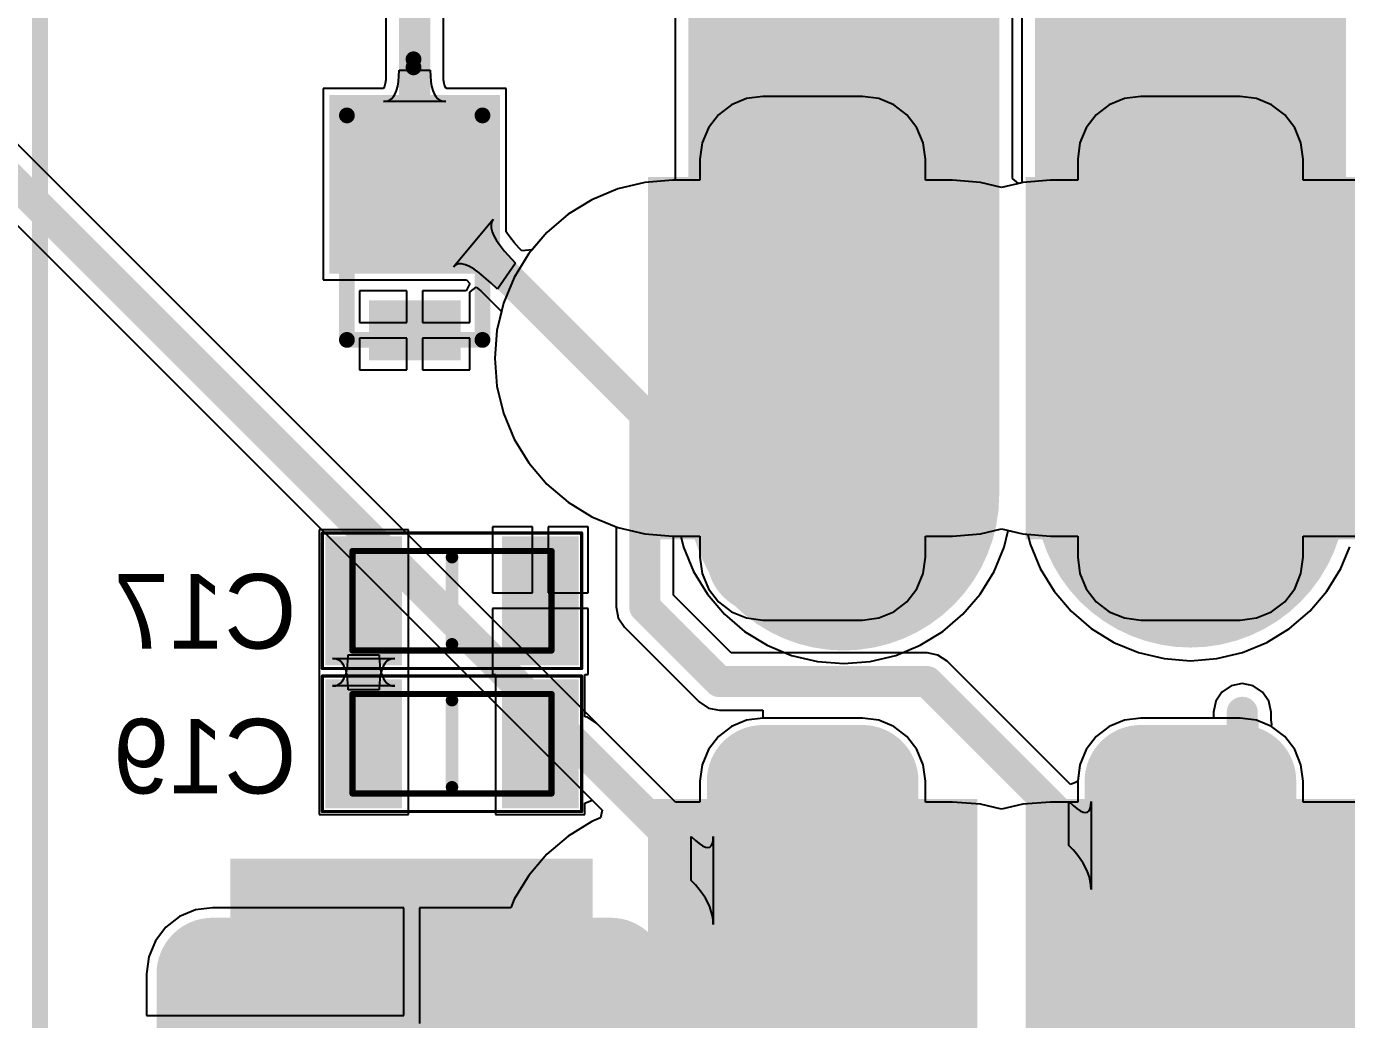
# Model space of a CAD drawing. Header units: millimetres. Extents: x 0.26 to 7.33, y 1.06 to 4.59.
# Drawn here: x 5.785 to 6.621, y 3.284 to 3.913 of the extents above; entities that cross this region are included whole.
import ezdxf

# ---------------------------------------------------------------- set-up
doc = ezdxf.new("R2010")
doc.units = ezdxf.units.MM
doc.header["$MEASUREMENT"] = 0
for name, color, linetype in [('BottomLayer', 5, 'Continuous'), ('BottomOverlay', 54, 'Continuous'), ('BottomPaste', 16, 'Continuous'), ('BottomSolder', 6, 'Continuous'), ('Mechanical15', 56, 'Continuous'), ('Mechanical16', 56, 'Continuous'), ('MultiLayer', 9, 'Continuous'), ('PadHoleLayer', 156, 'Continuous'), ('TopLayer', 1, 'Continuous'), ('TopOverlay', 2, 'Continuous'), ('TopSolder', 216, 'Continuous')]:
    doc.layers.add(name, color=color, linetype=linetype)

# ---------------------------------------------------------------- blocks, each defined once
blk = doc.blocks.new('55_13_22')
at = {"layer": 'BottomLayer', "const_width": 0.0315}
for points in [[(0.6752, -0.24409, 1), (0.70669, -0.24409, 1)], [(0.92717, -0.24409, 1), (0.95866, -0.24409, 1)], [(1.0689, -0.24409, 1), (1.10039, -0.24409, 1)], [(0.6752, -0.30709, 1), (0.70669, -0.30709, 1)], [(0.92717, -0.30709, 1), (0.95866, -0.30709, 1)], [(1.0689, -0.30709, 1), (1.10039, -0.30709, 1)], [(0.6752, -0.48327, 1), (0.70669, -0.48327, 1)], [(0.92717, -0.48327, 1), (0.95866, -0.48327, 1)], [(1.0689, -0.48327, 1), (1.10039, -0.48327, 1)], [(0.6752, -0.54626, 1), (0.70669, -0.54626, 1)], [(0.92717, -0.54626, 1), (0.95866, -0.54626, 1)], [(1.0689, -0.54626, 1), (1.10039, -0.54626, 1)], [(1.19094, -0.64272, 1), (1.22244, -0.64272, 1)], [(1.19094, -0.89469, 1), (1.22244, -0.89469, 1)]]:
    blk.add_lwpolyline(points, format="xyb", close=True, dxfattribs=at)
at = {"layer": 'BottomLayer'}
for points in [[(0.94291, -0.33858), (0.94291, -0.2126), (0.69094, -0.33858), (0.69094, -0.2126)], [(1.33661, -0.33858), (1.33661, -0.2126), (1.08465, -0.33858), (1.08465, -0.2126)], [(0.97441, -0.30709), (0.97441, -0.24409), (0.65945, -0.30709), (0.65945, -0.24409)], [(1.36811, -0.30709), (1.36811, -0.24409), (1.05315, -0.30709), (1.05315, -0.24409)], [(0.94291, -0.57776), (0.94291, -0.45177), (0.69094, -0.57776), (0.69094, -0.45177)], [(1.33661, -0.57776), (1.33661, -0.45177), (1.08465, -0.57776), (1.08465, -0.45177)], [(0.97441, -0.54626), (0.97441, -0.48327), (0.65945, -0.54626), (0.65945, -0.48327)], [(1.36811, -0.54626), (1.36811, -0.48327), (1.05315, -0.54626), (1.05315, -0.48327)], [(1.20669, -0.92618), (1.26969, -0.92618), (1.20669, -0.61122), (1.26969, -0.61122)], [(1.1752, -0.89469), (1.30118, -0.89469), (1.1752, -0.64272), (1.30118, -0.64272)]]:
    blk.add_solid(points, dxfattribs=at)
at = {"layer": 'BottomSolder', "const_width": 0.0355}
for points in [[(0.6732, -0.24409, 1), (0.70869, -0.24409, 1)], [(0.92517, -0.24409, 1), (0.96066, -0.24409, 1)], [(1.0669, -0.24409, 1), (1.10239, -0.24409, 1)], [(0.6732, -0.30709, 1), (0.70869, -0.30709, 1)], [(0.92517, -0.30709, 1), (0.96066, -0.30709, 1)], [(1.0669, -0.30709, 1), (1.10239, -0.30709, 1)], [(0.6732, -0.48327, 1), (0.70869, -0.48327, 1)], [(0.92517, -0.48327, 1), (0.96066, -0.48327, 1)], [(1.0669, -0.48327, 1), (1.10239, -0.48327, 1)], [(0.6732, -0.54626, 1), (0.70869, -0.54626, 1)], [(0.92517, -0.54626, 1), (0.96066, -0.54626, 1)], [(1.0669, -0.54626, 1), (1.10239, -0.54626, 1)], [(1.18894, -0.64272, 1), (1.22444, -0.64272, 1)], [(1.25194, -0.64272, 1), (1.28743, -0.64272, 1)], [(1.18894, -0.89469, 1), (1.22444, -0.89469, 1)], [(1.25194, -0.89469, 1), (1.28743, -0.89469, 1)]]:
    blk.add_lwpolyline(points, format="xyb", close=True, dxfattribs=at)
at = {"layer": 'BottomSolder'}
for points in [[(0.94291, -0.34258), (0.94291, -0.2086), (0.69094, -0.34258), (0.69094, -0.2086)], [(1.33661, -0.34258), (1.33661, -0.2086), (1.08465, -0.34258), (1.08465, -0.2086)], [(0.97841, -0.30709), (0.97841, -0.24409), (0.65545, -0.30709), (0.65545, -0.24409)], [(1.37211, -0.30709), (1.37211, -0.24409), (1.04915, -0.30709), (1.04915, -0.24409)], [(0.94291, -0.58176), (0.94291, -0.44777), (0.69094, -0.58176), (0.69094, -0.44777)], [(1.33661, -0.58176), (1.33661, -0.44777), (1.08465, -0.58176), (1.08465, -0.44777)], [(0.97841, -0.54626), (0.97841, -0.48327), (0.65545, -0.54626), (0.65545, -0.48327)], [(1.37211, -0.54626), (1.37211, -0.48327), (1.04915, -0.54626), (1.04915, -0.48327)], [(1.20669, -0.93018), (1.26969, -0.93018), (1.20669, -0.60722), (1.26969, -0.60722)], [(1.1712, -0.89469), (1.30518, -0.89469), (1.1712, -0.64272), (1.30518, -0.64272)]]:
    blk.add_solid(points, dxfattribs=at)
at = {"layer": 'Mechanical15', "const_width": 0.01}
blk.add_lwpolyline([(1.43701, -1.00394), (0.19685, -1.00394)], dxfattribs=at)
at = {"layer": 'MultiLayer', "const_width": 0.0315}
for points in [[(0.6752, -0.24409, 1), (0.70669, -0.24409, 1)], [(0.92717, -0.24409, 1), (0.95866, -0.24409, 1)], [(1.0689, -0.24409, 1), (1.10039, -0.24409, 1)], [(0.6752, -0.30709, 1), (0.70669, -0.30709, 1)], [(0.92717, -0.30709, 1), (0.95866, -0.30709, 1)], [(1.0689, -0.30709, 1), (1.10039, -0.30709, 1)], [(0.6752, -0.48327, 1), (0.70669, -0.48327, 1)], [(0.92717, -0.48327, 1), (0.95866, -0.48327, 1)], [(1.0689, -0.48327, 1), (1.10039, -0.48327, 1)], [(0.6752, -0.54626, 1), (0.70669, -0.54626, 1)], [(0.92717, -0.54626, 1), (0.95866, -0.54626, 1)], [(1.0689, -0.54626, 1), (1.10039, -0.54626, 1)], [(1.19094, -0.64272, 1), (1.22244, -0.64272, 1)], [(1.19094, -0.89469, 1), (1.22244, -0.89469, 1)]]:
    blk.add_lwpolyline(points, format="xyb", close=True, dxfattribs=at)
at = {"layer": 'MultiLayer'}
for points in [[(0.94291, -0.33858), (0.94291, -0.2126), (0.69094, -0.33858), (0.69094, -0.2126)], [(1.33661, -0.33858), (1.33661, -0.2126), (1.08465, -0.33858), (1.08465, -0.2126)], [(0.97441, -0.30709), (0.97441, -0.24409), (0.65945, -0.30709), (0.65945, -0.24409)], [(1.36811, -0.30709), (1.36811, -0.24409), (1.05315, -0.30709), (1.05315, -0.24409)], [(0.94291, -0.57776), (0.94291, -0.45177), (0.69094, -0.57776), (0.69094, -0.45177)], [(1.33661, -0.57776), (1.33661, -0.45177), (1.08465, -0.57776), (1.08465, -0.45177)], [(0.97441, -0.54626), (0.97441, -0.48327), (0.65945, -0.54626), (0.65945, -0.48327)], [(1.36811, -0.54626), (1.36811, -0.48327), (1.05315, -0.54626), (1.05315, -0.48327)], [(1.20669, -0.92618), (1.26969, -0.92618), (1.20669, -0.61122), (1.26969, -0.61122)], [(1.1752, -0.89469), (1.30118, -0.89469), (1.1752, -0.64272), (1.30118, -0.64272)]]:
    blk.add_solid(points, dxfattribs=at)
at = {"layer": 'PadHoleLayer', "const_width": 0.05217}
for points in [[(0.93159, -0.02018), (0.70226, -0.02018, -1), (0.70226, -0.17667), (0.93159, -0.17667, -1)], [(1.3253, -0.02018), (1.09596, -0.02018, -1), (1.09596, -0.17667), (1.3253, -0.17667, -1)], [(0.93159, -0.19734), (0.70226, -0.19734, -1), (0.70226, -0.35384), (0.93159, -0.35384, -1)], [(1.3253, -0.19734), (1.09596, -0.19734, -1), (1.09596, -0.35384), (1.3253, -0.35384, -1)], [(0.93159, -0.43652), (0.70226, -0.43652, -1), (0.70226, -0.59301), (0.93159, -0.59301, -1)], [(1.3253, -0.43652), (1.09596, -0.43652, -1), (1.09596, -0.59301), (1.3253, -0.59301, -1)], [(1.31644, -0.88337), (1.31644, -0.65404, -1), (1.15994, -0.65404), (1.15994, -0.88337, -1)]]:
    blk.add_lwpolyline(points, format="xyb", close=True, dxfattribs=at)
at = {"layer": 'TopLayer', "const_width": 0.0315}
for points in [[(0.6752, -0.24409, 1), (0.70669, -0.24409, 1)], [(0.92717, -0.24409, 1), (0.95866, -0.24409, 1)], [(1.0689, -0.24409, 1), (1.10039, -0.24409, 1)], [(0.6752, -0.30709, 1), (0.70669, -0.30709, 1)], [(0.92717, -0.30709, 1), (0.95866, -0.30709, 1)], [(1.0689, -0.30709, 1), (1.10039, -0.30709, 1)], [(0.6752, -0.48327, 1), (0.70669, -0.48327, 1)], [(0.92717, -0.48327, 1), (0.95866, -0.48327, 1)], [(1.0689, -0.48327, 1), (1.10039, -0.48327, 1)], [(0.6752, -0.54626, 1), (0.70669, -0.54626, 1)], [(0.92717, -0.54626, 1), (0.95866, -0.54626, 1)], [(1.0689, -0.54626, 1), (1.10039, -0.54626, 1)], [(1.19094, -0.64272, 1), (1.22244, -0.64272, 1)], [(1.19094, -0.89469, 1), (1.22244, -0.89469, 1)]]:
    blk.add_lwpolyline(points, format="xyb", close=True, dxfattribs=at)
at = {"layer": 'TopLayer'}
for points in [[(0.94291, -0.33858), (0.94291, -0.2126), (0.69094, -0.33858), (0.69094, -0.2126)], [(1.33661, -0.33858), (1.33661, -0.2126), (1.08465, -0.33858), (1.08465, -0.2126)], [(0.97441, -0.30709), (0.97441, -0.24409), (0.65945, -0.30709), (0.65945, -0.24409)], [(1.36811, -0.30709), (1.36811, -0.24409), (1.05315, -0.30709), (1.05315, -0.24409)], [(0.94291, -0.57776), (0.94291, -0.45177), (0.69094, -0.57776), (0.69094, -0.45177)], [(1.33661, -0.57776), (1.33661, -0.45177), (1.08465, -0.57776), (1.08465, -0.45177)], [(0.97441, -0.54626), (0.97441, -0.48327), (0.65945, -0.54626), (0.65945, -0.48327)], [(1.36811, -0.54626), (1.36811, -0.48327), (1.05315, -0.54626), (1.05315, -0.48327)], [(1.20669, -0.92618), (1.26969, -0.92618), (1.20669, -0.61122), (1.26969, -0.61122)], [(1.1752, -0.89469), (1.30118, -0.89469), (1.1752, -0.64272), (1.30118, -0.64272)]]:
    blk.add_solid(points, dxfattribs=at)
at = {"layer": 'TopOverlay', "const_width": 0.01}
blk.add_lwpolyline([(1.43701, -1.00394), (0.19685, -1.00394)], dxfattribs=at)
at = {"layer": 'TopSolder', "const_width": 0.0355}
for points in [[(0.6732, -0.24409, 1), (0.70869, -0.24409, 1)], [(0.92517, -0.24409, 1), (0.96066, -0.24409, 1)], [(1.0669, -0.24409, 1), (1.10239, -0.24409, 1)], [(0.6732, -0.30709, 1), (0.70869, -0.30709, 1)], [(0.92517, -0.30709, 1), (0.96066, -0.30709, 1)], [(1.0669, -0.30709, 1), (1.10239, -0.30709, 1)], [(0.6732, -0.48327, 1), (0.70869, -0.48327, 1)], [(0.92517, -0.48327, 1), (0.96066, -0.48327, 1)], [(1.0669, -0.48327, 1), (1.10239, -0.48327, 1)], [(0.6732, -0.54626, 1), (0.70869, -0.54626, 1)], [(0.92517, -0.54626, 1), (0.96066, -0.54626, 1)], [(1.0669, -0.54626, 1), (1.10239, -0.54626, 1)], [(1.18894, -0.64272, 1), (1.22444, -0.64272, 1)], [(1.25194, -0.64272, 1), (1.28743, -0.64272, 1)], [(1.18894, -0.89469, 1), (1.22444, -0.89469, 1)], [(1.25194, -0.89469, 1), (1.28743, -0.89469, 1)]]:
    blk.add_lwpolyline(points, format="xyb", close=True, dxfattribs=at)
at = {"layer": 'TopSolder'}
for points in [[(0.94291, -0.34258), (0.94291, -0.2086), (0.69094, -0.34258), (0.69094, -0.2086)], [(1.33661, -0.34258), (1.33661, -0.2086), (1.08465, -0.34258), (1.08465, -0.2086)], [(0.97841, -0.30709), (0.97841, -0.24409), (0.65545, -0.30709), (0.65545, -0.24409)], [(1.37211, -0.30709), (1.37211, -0.24409), (1.04915, -0.30709), (1.04915, -0.24409)], [(0.94291, -0.58176), (0.94291, -0.44777), (0.69094, -0.58176), (0.69094, -0.44777)], [(1.33661, -0.58176), (1.33661, -0.44777), (1.08465, -0.58176), (1.08465, -0.44777)], [(0.97841, -0.54626), (0.97841, -0.48327), (0.65545, -0.54626), (0.65545, -0.48327)], [(1.37211, -0.54626), (1.37211, -0.48327), (1.04915, -0.54626), (1.04915, -0.48327)], [(1.20669, -0.93018), (1.26969, -0.93018), (1.20669, -0.60722), (1.26969, -0.60722)], [(1.1712, -0.89469), (1.30518, -0.89469), (1.1712, -0.64272), (1.30518, -0.64272)]]:
    blk.add_solid(points, dxfattribs=at)
blk = doc.blocks.new('DO_220AA_B_24')
at = {"layer": 'BottomLayer'}
for points in [[(-0.08006, -0.05), (0.02506, -0.05), (-0.08006, 0.05), (0.02506, 0.05)], [(0.05006, 0.025), (0.05006, -0.025), (0.08006, 0.025), (0.08006, -0.025)]]:
    blk.add_solid(points, dxfattribs=at)
at = {"layer": 'BottomOverlay'}
for points, const_width in [([(-0.1015, -0.00075, 1), (-0.10661, -0.00075, 1)], 0.01), ([(-0.10911, -0.00075, 1), (-0.10411, -0.00075, 1)], 0.005), ([(-0.104, -0.00075, 1), (-0.099, -0.00075, 1)], 0.005)]:
    blk.add_lwpolyline(points, format="xyb", close=True, dxfattribs=dict(at, const_width=const_width))
at = {"layer": 'BottomPaste'}
for points in [[(-0.08006, -0.05), (0.02506, -0.05), (-0.08006, 0.05), (0.02506, 0.05)], [(0.05006, 0.025), (0.05006, -0.025), (0.08006, 0.025), (0.08006, -0.025)]]:
    blk.add_solid(points, dxfattribs=at)
at = {"layer": 'BottomSolder'}
for points in [[(-0.08406, -0.054), (0.02906, -0.054), (-0.08406, 0.054), (0.02906, 0.054)], [(0.04606, 0.029), (0.04606, -0.029), (0.08406, 0.029), (0.08406, -0.029)]]:
    blk.add_solid(points, dxfattribs=at)
at = {"layer": 'Mechanical15', "const_width": 0.01}
for points in [[(0.07106, 0.04291), (-0.07106, 0.04291)], [(-0.07106, -0.04291), (-0.07106, 0.04291)], [(0.07106, -0.04291), (0.07106, 0.04291)], [(0.07106, -0.04291), (-0.07106, -0.04291)]]:
    blk.add_lwpolyline(points, dxfattribs=at)
at = {"layer": 'Mechanical15', "const_width": 0.005}
for points in [[(-0.07356, 0.04291, 1), (-0.06856, 0.04291, 1)], [(-0.07356, 0.04291, 1), (-0.06856, 0.04291, 1)], [(0.06856, 0.04291, 1), (0.07356, 0.04291, 1)], [(0.06856, 0.04291, 1), (0.07356, 0.04291, 1)], [(-0.07356, -0.04291, 1), (-0.06856, -0.04291, 1)], [(-0.07356, -0.04291, 1), (-0.06856, -0.04291, 1)], [(0.06856, -0.04291, 1), (0.07356, -0.04291, 1)], [(0.06856, -0.04291, 1), (0.07356, -0.04291, 1)]]:
    blk.add_lwpolyline(points, format="xyb", close=True, dxfattribs=at)
blk = doc.blocks.new('CAPC3216X170N_B_26')
at = {"layer": 'BottomLayer'}
for points in [[(-0.07618, 0.03681), (-0.07618, -0.03681), (-0.03563, 0.03681), (-0.03563, -0.03681)], [(0.03563, 0.03681), (0.03563, -0.03681), (0.07618, 0.03681), (0.07618, -0.03681)]]:
    blk.add_solid(points, dxfattribs=at)
at = {"layer": 'BottomOverlay', "const_width": 0.00787}
blk.add_lwpolyline([(0, -0.02756), (0, 0.02756)], dxfattribs=at)
at = {"layer": 'BottomOverlay', "const_width": 0.00394}
for points in [[(-0.00197, 0.02756, 1), (0.00197, 0.02756, 1)], [(-0.00197, -0.02756, 1), (0.00197, -0.02756, 1)]]:
    blk.add_lwpolyline(points, format="xyb", close=True, dxfattribs=at)
at = {"layer": 'BottomPaste'}
for points in [[(-0.07618, 0.03681), (-0.07618, -0.03681), (-0.03563, 0.03681), (-0.03563, -0.03681)], [(0.03563, 0.03681), (0.03563, -0.03681), (0.07618, 0.03681), (0.07618, -0.03681)]]:
    blk.add_solid(points, dxfattribs=at)
at = {"layer": 'BottomSolder'}
for points in [[(-0.08018, 0.04081), (-0.08018, -0.04081), (-0.03163, 0.04081), (-0.03163, -0.04081)], [(0.03163, 0.04081), (0.03163, -0.04081), (0.08018, 0.04081), (0.08018, -0.04081)]]:
    blk.add_solid(points, dxfattribs=at)
at = {"layer": 'Mechanical15', "const_width": 0.00394}
for points in [[(-0.06299, -0.0315), (-0.06299, 0.0315)], [(-0.06299, 0.0315), (0.06299, 0.0315)], [(0.06299, -0.0315), (0.06299, 0.0315)], [(-0.06299, -0.0315), (0.06299, -0.0315)]]:
    blk.add_lwpolyline(points, dxfattribs=at)
at = {"layer": 'Mechanical15', "const_width": 0.00197}
for points in [[(-0.06398, 0.0315, 1), (-0.06201, 0.0315, 1)], [(-0.06398, 0.0315, 1), (-0.06201, 0.0315, 1)], [(0.06201, 0.0315, 1), (0.06398, 0.0315, 1)], [(0.06201, 0.0315, 1), (0.06398, 0.0315, 1)], [(-0.06398, -0.0315, 1), (-0.06201, -0.0315, 1)], [(-0.06398, -0.0315, 1), (-0.06201, -0.0315, 1)], [(0.06201, -0.0315, 1), (0.06398, -0.0315, 1)], [(0.06201, -0.0315, 1), (0.06398, -0.0315, 1)]]:
    blk.add_lwpolyline(points, format="xyb", close=True, dxfattribs=at)
at = {"layer": 'Mechanical16', "const_width": 0.00197}
for points in [[(-0.08209, -0.04291), (-0.08209, 0.04291)], [(-0.08209, 0.04291), (0.08209, 0.04291)], [(0.08209, -0.04291), (0.08209, 0.04291)], [(-0.08209, -0.04291), (0.08209, -0.04291)]]:
    blk.add_lwpolyline(points, dxfattribs=at)
at = {"layer": 'Mechanical16', "const_width": 0.000984}
for points in [[(-0.08258, 0.04291, 1), (-0.08159, 0.04291, 1)], [(-0.08258, 0.04291, 1), (-0.08159, 0.04291, 1)], [(0.08159, 0.04291, 1), (0.08258, 0.04291, 1)], [(0.08159, 0.04291, 1), (0.08258, 0.04291, 1)], [(-0.08258, -0.04291, 1), (-0.08159, -0.04291, 1)], [(-0.08258, -0.04291, 1), (-0.08159, -0.04291, 1)], [(0.08159, -0.04291, 1), (0.08258, -0.04291, 1)], [(0.08159, -0.04291, 1), (0.08258, -0.04291, 1)]]:
    blk.add_lwpolyline(points, format="xyb", close=True, dxfattribs=at)
blk = doc.blocks.new('CAPC3216X170N_B_28')
at = {"layer": 'BottomLayer'}
for points in [[(-0.07618, 0.03681), (-0.07618, -0.03681), (-0.03563, 0.03681), (-0.03563, -0.03681)], [(0.03563, 0.03681), (0.03563, -0.03681), (0.07618, 0.03681), (0.07618, -0.03681)]]:
    blk.add_solid(points, dxfattribs=at)
at = {"layer": 'BottomOverlay', "const_width": 0.00787}
blk.add_lwpolyline([(0, 0.02756), (0, -0.02756)], dxfattribs=at)
at = {"layer": 'BottomOverlay', "const_width": 0.00394}
for points in [[(-0.00197, 0.02756, 1), (0.00197, 0.02756, 1)], [(-0.00197, -0.02756, 1), (0.00197, -0.02756, 1)]]:
    blk.add_lwpolyline(points, format="xyb", close=True, dxfattribs=at)
at = {"layer": 'BottomPaste'}
for points in [[(-0.07618, 0.03681), (-0.07618, -0.03681), (-0.03563, 0.03681), (-0.03563, -0.03681)], [(0.03563, 0.03681), (0.03563, -0.03681), (0.07618, 0.03681), (0.07618, -0.03681)]]:
    blk.add_solid(points, dxfattribs=at)
at = {"layer": 'BottomSolder'}
for points in [[(-0.08018, 0.04081), (-0.08018, -0.04081), (-0.03163, 0.04081), (-0.03163, -0.04081)], [(0.03163, 0.04081), (0.03163, -0.04081), (0.08018, 0.04081), (0.08018, -0.04081)]]:
    blk.add_solid(points, dxfattribs=at)
at = {"layer": 'Mechanical15', "const_width": 0.00394}
for points in [[(-0.06299, 0.0315), (-0.06299, -0.0315)], [(0.06299, 0.0315), (-0.06299, 0.0315)], [(0.06299, 0.0315), (0.06299, -0.0315)], [(0.06299, -0.0315), (-0.06299, -0.0315)]]:
    blk.add_lwpolyline(points, dxfattribs=at)
at = {"layer": 'Mechanical15', "const_width": 0.00197}
for points in [[(-0.06398, 0.0315, 1), (-0.06201, 0.0315, 1)], [(-0.06398, 0.0315, 1), (-0.06201, 0.0315, 1)], [(0.06201, 0.0315, 1), (0.06398, 0.0315, 1)], [(0.06201, 0.0315, 1), (0.06398, 0.0315, 1)], [(-0.06398, -0.0315, 1), (-0.06201, -0.0315, 1)], [(-0.06398, -0.0315, 1), (-0.06201, -0.0315, 1)], [(0.06201, -0.0315, 1), (0.06398, -0.0315, 1)], [(0.06201, -0.0315, 1), (0.06398, -0.0315, 1)]]:
    blk.add_lwpolyline(points, format="xyb", close=True, dxfattribs=at)
at = {"layer": 'Mechanical16', "const_width": 0.00197}
for points in [[(-0.08209, 0.04291), (-0.08209, -0.04291)], [(0.08209, 0.04291), (-0.08209, 0.04291)], [(0.08209, 0.04291), (0.08209, -0.04291)], [(0.08209, -0.04291), (-0.08209, -0.04291)]]:
    blk.add_lwpolyline(points, dxfattribs=at)
at = {"layer": 'Mechanical16', "const_width": 0.000984}
for points in [[(-0.08258, 0.04291, 1), (-0.08159, 0.04291, 1)], [(-0.08258, 0.04291, 1), (-0.08159, 0.04291, 1)], [(0.08159, 0.04291, 1), (0.08258, 0.04291, 1)], [(0.08159, 0.04291, 1), (0.08258, 0.04291, 1)], [(-0.08258, -0.04291, 1), (-0.08159, -0.04291, 1)], [(-0.08258, -0.04291, 1), (-0.08159, -0.04291, 1)], [(0.08159, -0.04291, 1), (0.08258, -0.04291, 1)], [(0.08159, -0.04291, 1), (0.08258, -0.04291, 1)]]:
    blk.add_lwpolyline(points, format="xyb", close=True, dxfattribs=at)

msp = doc.modelspace()

# ---------------------------------------------------------------- linework, layer by layer
at = {"layer": 'BottomLayer'}
for p, q in [((6.01252, 4.01174), (6.01252, 3.88098)), ((6.0489, 3.88098), (6.0489, 4.01174)), ((6.4151, 3.9857), (6.4151, 3.81432)), ((6.01237, 3.87935), (6.012, 3.87708)), ((6.01252, 3.88098), (6.01237, 3.87935)), ((6.01998, 3.87536), (6.02047, 3.87833)), ((6.02047, 3.87833), (6.02077, 3.8817)), ((6.02077, 3.8817), (6.02087, 3.88546)), ((6.02087, 3.88546), (6.04055, 3.88546)), ((6.04055, 3.88546), (6.04065, 3.8817)), ((6.04065, 3.8817), (6.04094, 3.87833)), ((6.04094, 3.87833), (6.04144, 3.87536)), ((6.04904, 3.87935), (6.0489, 3.88098)), ((6.04942, 3.87708), (6.04904, 3.87935)), ((6.01086, 3.87389), (5.97271, 3.87389)), ((5.97271, 3.87389), (5.97271, 3.75278)), ((6.0111, 3.87428), (6.01086, 3.87389)), ((6.01154, 3.87538), (6.0111, 3.87428)), ((6.012, 3.87708), (6.01154, 3.87538)), ((6.01732, 3.86882), (6.01841, 3.8706)), ((6.01841, 3.8706), (6.01929, 3.87278)), ((6.01929, 3.87278), (6.01998, 3.87536)), ((6.04144, 3.87536), (6.04213, 3.87278)), ((6.04213, 3.87278), (6.04301, 3.8706)), ((6.04301, 3.8706), (6.04409, 3.86882)), ((6.04987, 3.87538), (6.04942, 3.87708)), ((6.05032, 3.87428), (6.04987, 3.87538)), ((6.05056, 3.87389), (6.05032, 3.87428)), ((6.08871, 3.87389), (6.05056, 3.87389)), ((6.08871, 3.78325), (6.08871, 3.87389)), ((6.01102, 3.86565), (6.01289, 3.86585)), ((6.05039, 3.86565), (6.01102, 3.86565)), ((6.01289, 3.86585), (6.01457, 3.86645)), ((6.01457, 3.86645), (6.01604, 3.86744)), ((6.01604, 3.86744), (6.01732, 3.86882)), ((6.04409, 3.86882), (6.04537, 3.86744)), ((6.04537, 3.86744), (6.04685, 3.86645)), ((6.04685, 3.86645), (6.04852, 3.86585)), ((6.04852, 3.86585), (6.05039, 3.86565)), ((6.23126, 3.86364), (6.22301, 3.85731)), ((6.24087, 3.86762), (6.23126, 3.86364)), ((6.25118, 3.86898), (6.24087, 3.86762)), ((6.31417, 3.86898), (6.25118, 3.86898)), ((6.32448, 3.86762), (6.31417, 3.86898)), ((6.33409, 3.86364), (6.32448, 3.86762)), ((6.34234, 3.85731), (6.33409, 3.86364)), ((6.22301, 3.85731), (6.21668, 3.84906)), ((6.34867, 3.84906), (6.34234, 3.85731)), ((6.21668, 3.84906), (6.2127, 3.83945)), ((6.35265, 3.83945), (6.34867, 3.84906)), ((6.2127, 3.83945), (6.21134, 3.82914)), ((6.35401, 3.82914), (6.35265, 3.83945)), ((6.21134, 3.82914), (6.21134, 3.81584)), ((6.35401, 3.81584), (6.35401, 3.82914)), ((6.17647, 3.81445), (6.15928, 3.81032)), ((6.19409, 3.81584), (6.17647, 3.81445)), ((6.21134, 3.81584), (6.19409, 3.81584)), ((6.37126, 3.81584), (6.35401, 3.81584)), ((6.38889, 3.81445), (6.37126, 3.81584)), ((6.40226, 3.81124), (6.38889, 3.81445)), ((6.4151, 3.81432), (6.40226, 3.81124)), ((6.14294, 3.80355), (6.12786, 3.79432)), ((6.15928, 3.81032), (6.14294, 3.80355)), ((6.05531, 3.76102), (6.08047, 3.79129)), ((6.07948, 3.78966), (6.07903, 3.78777)), ((6.07903, 3.78777), (6.0791, 3.78562)), ((6.08047, 3.79129), (6.07948, 3.78966)), ((6.12786, 3.79432), (6.11442, 3.78283)), ((6.0791, 3.78562), (6.07971, 3.78322)), ((6.07971, 3.78322), (6.08085, 3.78057)), ((6.08085, 3.78057), (6.08252, 3.77765)), ((6.08942, 3.78202), (6.08871, 3.78325)), ((6.09126, 3.77936), (6.08942, 3.78202)), ((6.09364, 3.77639), (6.09126, 3.77936)), ((6.11442, 3.78283), (6.10502, 3.77182)), ((6.08252, 3.77765), (6.08472, 3.77449)), ((6.08472, 3.77449), (6.08745, 3.77106)), ((6.08745, 3.77106), (6.09451, 3.76345)), ((6.09689, 3.77288), (6.09364, 3.77639)), ((6.09864, 3.77113), (6.09689, 3.77288)), ((6.10502, 3.77182), (6.09864, 3.77113)), ((6.05671, 3.76223), (6.05531, 3.76102)), ((6.05843, 3.76287), (6.05671, 3.76223)), ((6.06044, 3.76292), (6.05843, 3.76287)), ((6.06277, 3.76239), (6.06044, 3.76292)), ((6.0654, 3.76127), (6.06277, 3.76239)), ((6.09451, 3.76345), (6.08315, 3.74698)), ((6.06834, 3.75958), (6.0654, 3.76127)), ((6.07158, 3.7573), (6.06834, 3.75958)), ((6.07899, 3.751), (6.07158, 3.7573)), ((5.97271, 3.75278), (6.06345, 3.75278)), ((6.02571, 3.74578), (5.99571, 3.74578)), ((5.99571, 3.74578), (5.99571, 3.72578)), ((6.02571, 3.72578), (6.02571, 3.74578)), ((6.06102, 3.74578), (6.03571, 3.74578)), ((6.03571, 3.74578), (6.03571, 3.72578)), ((6.06322, 3.74578), (6.06102, 3.74578)), ((6.06571, 3.75041), (6.06322, 3.74578)), ((6.06345, 3.75278), (6.06571, 3.75041)), ((6.06571, 3.7446), (6.06586, 3.74514)), ((6.06571, 3.74091), (6.06571, 3.7446)), ((6.06586, 3.74514), (6.06971, 3.74818)), ((6.06971, 3.74818), (6.07254, 3.74577)), ((6.07254, 3.74577), (6.08566, 3.73266)), ((6.08315, 3.74698), (6.07899, 3.751)), ((6.06571, 3.72578), (6.06571, 3.74091)), ((6.08566, 3.73266), (6.0828, 3.72078)), ((5.99571, 3.72578), (6.02571, 3.72578)), ((6.03571, 3.72578), (6.06571, 3.72578)), ((6.0828, 3.72078), (6.08142, 3.70316)), ((6.02571, 3.71578), (5.99571, 3.71578)), ((5.99571, 3.71578), (5.99571, 3.69578)), ((6.02571, 3.69578), (6.02571, 3.71578)), ((6.06571, 3.71578), (6.03571, 3.71578)), ((6.03571, 3.71578), (6.03571, 3.69578)), ((6.06571, 3.69578), (6.06571, 3.71578)), ((6.08142, 3.70316), (6.0828, 3.68553)), ((5.99571, 3.69578), (6.02571, 3.69578)), ((6.03571, 3.69578), (6.06571, 3.69578)), ((6.0828, 3.68553), (6.08693, 3.66834)), ((6.08693, 3.66834), (6.0937, 3.652)), ((6.0937, 3.652), (6.10294, 3.63693)), ((6.10294, 3.63693), (6.11442, 3.62348)), ((6.11442, 3.62348), (6.12786, 3.612)), ((6.12786, 3.612), (6.14294, 3.60276)), ((6.14294, 3.60276), (6.15819, 3.59645)), ((6.0267, 3.59443), (5.97015, 3.59443)), ((5.97015, 3.59443), (5.97015, 3.5048)), ((6.0267, 3.5048), (6.0267, 3.59443)), ((6.10524, 3.59643), (6.07996, 3.59643)), ((6.07996, 3.59643), (6.07996, 3.55461)), ((6.10524, 3.55461), (6.10524, 3.59643)), ((6.14051, 3.59643), (6.11524, 3.59643)), ((6.11524, 3.59643), (6.11524, 3.55461)), ((6.14051, 3.55461), (6.14051, 3.59643)), ((6.15819, 3.59645), (6.15819, 3.54568)), ((6.38889, 3.59187), (6.40226, 3.59508)), ((6.40226, 3.59508), (6.41564, 3.59187)), ((6.19457, 3.55321), (6.19457, 3.59048)), ((6.19457, 3.59048), (6.21134, 3.59048)), ((6.21134, 3.59048), (6.21134, 3.57717)), ((6.35401, 3.57717), (6.35401, 3.59048)), ((6.35401, 3.59048), (6.37126, 3.59048)), ((6.37126, 3.59048), (6.38889, 3.59187)), ((6.41564, 3.59187), (6.41883, 3.59162)), ((6.41883, 3.59162), (6.42032, 3.5854)), ((6.42032, 3.5854), (6.42673, 3.56993)), ((6.61697, 3.56993), (6.62268, 3.58372)), ((6.21134, 3.57717), (6.2127, 3.56686)), ((6.35265, 3.56686), (6.35401, 3.57717)), ((6.42673, 3.56993), (6.43548, 3.55565)), ((6.60822, 3.55565), (6.61697, 3.56993)), ((6.2127, 3.56686), (6.21668, 3.55725)), ((6.34867, 3.55725), (6.35265, 3.56686)), ((6.07996, 3.55461), (6.10524, 3.55461)), ((6.11524, 3.55461), (6.14051, 3.55461)), ((6.23116, 3.51663), (6.19457, 3.55321)), ((6.21668, 3.55725), (6.22301, 3.549)), ((6.34234, 3.549), (6.34867, 3.55725)), ((6.43548, 3.55565), (6.44636, 3.54291)), ((6.59734, 3.54291), (6.60822, 3.55565)), ((6.11024, 3.54461), (6.07996, 3.54461)), ((6.07996, 3.54461), (6.07996, 3.5028)), ((6.14051, 3.54461), (6.11024, 3.54461)), ((6.14051, 3.5028), (6.14051, 3.54461)), ((6.15819, 3.54568), (6.15819, 3.54568)), ((6.15819, 3.54568), (6.15957, 3.53872)), ((6.22301, 3.549), (6.23126, 3.54267)), ((6.33409, 3.54267), (6.34234, 3.549)), ((6.15957, 3.53872), (6.16351, 3.53281)), ((6.23126, 3.54267), (6.24087, 3.53869)), ((6.24087, 3.53869), (6.25118, 3.53734)), ((6.25118, 3.53734), (6.31417, 3.53734)), ((6.31417, 3.53734), (6.32448, 3.53869)), ((6.32448, 3.53869), (6.33409, 3.54267)), ((6.44636, 3.54291), (6.4591, 3.53203)), ((6.5846, 3.53203), (6.59734, 3.54291)), ((6.16351, 3.53281), (6.21076, 3.48557)), ((6.4591, 3.53203), (6.47339, 3.52327)), ((6.57032, 3.52327), (6.5846, 3.53203)), ((6.47339, 3.52327), (6.48886, 3.51686)), ((6.55484, 3.51686), (6.57032, 3.52327)), ((5.98061, 3.51285), (5.97874, 3.51304)), ((5.97874, 3.51304), (6.01811, 3.51304)), ((5.98228, 3.51225), (5.98061, 3.51285)), ((5.98376, 3.51126), (5.98228, 3.51225)), ((5.98504, 3.50987), (5.98376, 3.51126)), ((5.98819, 3.50831), (5.98848, 3.51168)), ((5.98848, 3.51168), (5.98858, 3.51544)), ((5.98858, 3.51544), (6.00827, 3.51544)), ((6.00827, 3.51544), (6.00837, 3.51168)), ((6.00837, 3.51168), (6.00866, 3.50831)), ((6.01309, 3.51126), (6.01181, 3.50987)), ((6.01457, 3.51225), (6.01309, 3.51126)), ((6.01624, 3.51285), (6.01457, 3.51225)), ((6.01811, 3.51304), (6.01624, 3.51285)), ((6.35506, 3.51663), (6.23116, 3.51663)), ((6.36202, 3.51524), (6.35506, 3.51663)), ((6.35506, 3.51663), (6.35506, 3.51663)), ((6.36793, 3.5113), (6.36202, 3.51524)), ((6.4459, 3.43332), (6.36793, 3.5113)), ((6.48886, 3.51686), (6.50515, 3.51295)), ((6.50515, 3.51295), (6.52185, 3.51164)), ((6.52185, 3.51164), (6.53855, 3.51295)), ((6.53855, 3.51295), (6.55484, 3.51686)), ((5.97015, 3.5048), (5.97015, 3.5048)), ((5.97015, 3.5048), (5.97015, 3.50387)), ((5.97015, 3.50387), (5.97015, 3.50387)), ((5.97015, 3.50387), (5.97015, 3.41425)), ((5.98612, 3.50809), (5.98504, 3.50987)), ((5.98701, 3.50591), (5.98612, 3.50809)), ((5.98612, 3.50059), (5.98701, 3.50276)), ((5.9877, 3.50334), (5.98701, 3.50591)), ((5.98701, 3.50276), (5.9877, 3.50534)), ((5.9877, 3.50534), (5.98819, 3.50831)), ((5.98819, 3.50037), (5.9877, 3.50334)), ((6.00866, 3.50831), (6.00915, 3.50534)), ((6.00915, 3.50334), (6.00866, 3.50037)), ((6.00984, 3.50591), (6.00915, 3.50334)), ((6.00915, 3.50534), (6.00984, 3.50276)), ((6.01073, 3.50809), (6.00984, 3.50591)), ((6.00984, 3.50276), (6.01073, 3.50059)), ((6.01181, 3.50987), (6.01073, 3.50809)), ((6.0267, 3.50387), (6.0267, 3.5048)), ((6.0267, 3.5048), (6.0267, 3.5048)), ((6.0267, 3.41425), (6.0267, 3.50387)), ((6.0267, 3.50387), (6.0267, 3.50387)), ((6.07996, 3.5028), (6.08196, 3.5028)), ((6.08196, 3.5028), (6.08196, 3.41425)), ((6.13851, 3.47617), (6.13851, 3.5028)), ((6.13851, 3.5028), (6.14051, 3.5028)), ((5.97874, 3.49563), (5.98061, 3.49583)), ((6.01811, 3.49563), (5.97874, 3.49563)), ((5.98061, 3.49583), (5.98228, 3.49643)), ((5.98228, 3.49643), (5.98376, 3.49742)), ((5.98376, 3.49742), (5.98504, 3.4988)), ((5.98504, 3.4988), (5.98612, 3.50059)), ((5.98848, 3.497), (5.98819, 3.50037)), ((5.98858, 3.49324), (5.98848, 3.497)), ((6.00837, 3.497), (6.00827, 3.49324)), ((6.00866, 3.50037), (6.00837, 3.497)), ((6.01073, 3.50059), (6.01181, 3.4988)), ((6.01181, 3.4988), (6.01309, 3.49742)), ((6.01309, 3.49742), (6.01457, 3.49643)), ((6.01457, 3.49643), (6.01624, 3.49583)), ((6.01624, 3.49583), (6.01811, 3.49563)), ((6.54771, 3.49577), (6.54181, 3.49182)), ((6.55467, 3.49715), (6.54771, 3.49577)), ((6.56163, 3.49577), (6.55467, 3.49715)), ((6.56753, 3.49182), (6.56163, 3.49577)), ((6.00827, 3.49324), (5.98858, 3.49324)), ((6.21076, 3.48557), (6.21076, 3.48557)), ((6.21076, 3.48557), (6.21666, 3.48163)), ((6.53786, 3.48592), (6.53648, 3.47896)), ((6.54181, 3.49182), (6.53786, 3.48592)), ((6.57148, 3.48592), (6.56753, 3.49182)), ((6.57286, 3.47896), (6.57148, 3.48592)), ((6.21666, 3.48163), (6.22362, 3.48024)), ((6.22362, 3.48024), (6.25109, 3.48024)), ((6.25109, 3.48024), (6.25118, 3.47528)), ((6.53648, 3.47896), (6.53648, 3.47528)), ((6.57286, 3.47423), (6.57286, 3.47896)), ((6.14003, 3.47587), (6.13851, 3.47617)), ((6.14593, 3.47193), (6.14003, 3.47587)), ((6.19573, 3.42213), (6.14593, 3.47193)), ((6.23126, 3.46994), (6.22301, 3.46361)), ((6.24087, 3.47392), (6.23126, 3.46994)), ((6.25118, 3.47528), (6.24087, 3.47392)), ((6.47044, 3.46994), (6.46219, 3.46361)), ((6.48004, 3.47392), (6.47044, 3.46994)), ((6.49035, 3.47528), (6.48004, 3.47392)), ((6.53648, 3.47528), (6.49035, 3.47528)), ((6.57344, 3.4713), (6.57286, 3.47423)), ((6.57318, 3.46998), (6.57344, 3.4713)), ((6.57326, 3.46994), (6.57318, 3.46998)), ((6.58152, 3.46361), (6.57326, 3.46994)), ((6.22301, 3.46361), (6.21668, 3.45536)), ((6.46219, 3.46361), (6.45585, 3.45536)), ((6.58785, 3.45536), (6.58152, 3.46361)), ((6.21668, 3.45536), (6.2127, 3.44575)), ((6.45585, 3.45536), (6.45187, 3.44575)), ((6.59183, 3.44575), (6.58785, 3.45536)), ((6.2127, 3.44575), (6.21134, 3.43544)), ((6.45187, 3.44575), (6.45056, 3.43574)), ((6.59318, 3.43544), (6.59183, 3.44575)), ((6.21134, 3.43544), (6.21134, 3.42213)), ((6.45056, 3.43574), (6.44899, 3.4346)), ((6.59318, 3.42213), (6.59318, 3.43544)), ((6.44899, 3.4346), (6.4459, 3.43332)), ((6.13851, 3.42136), (6.14313, 3.42328)), ((6.13851, 3.41425), (6.13851, 3.42136)), ((6.14313, 3.42328), (6.14938, 3.41702)), ((6.21134, 3.42213), (6.19573, 3.42213)), ((6.44491, 3.39467), (6.44491, 3.42251)), ((6.44491, 3.42251), (6.44757, 3.41998)), ((6.44757, 3.41998), (6.44996, 3.41802)), ((6.45838, 3.41802), (6.45881, 3.41998)), ((6.45881, 3.41998), (6.45895, 3.42251)), ((6.45895, 3.42251), (6.45895, 3.36683)), ((6.62768, 3.42213), (6.59318, 3.42213)), ((5.97015, 3.41425), (6.0267, 3.41425)), ((6.08196, 3.41425), (6.13851, 3.41425)), ((6.14841, 3.41212), (6.14294, 3.40985)), ((6.14938, 3.41702), (6.14841, 3.41212)), ((6.44996, 3.41802), (6.45207, 3.41661)), ((6.45207, 3.41661), (6.45389, 3.41577)), ((6.45389, 3.41577), (6.45544, 3.41549)), ((6.45544, 3.41549), (6.4567, 3.41577)), ((6.4567, 3.41577), (6.45768, 3.41661)), ((6.45768, 3.41661), (6.45838, 3.41802)), ((6.14294, 3.40985), (6.12786, 3.40062)), ((6.12786, 3.40062), (6.11442, 3.38913)), ((6.20573, 3.37248), (6.20573, 3.40032)), ((6.20573, 3.40032), (6.2084, 3.39779)), ((6.2084, 3.39779), (6.21079, 3.39583)), ((6.21079, 3.39583), (6.21289, 3.39442)), ((6.21289, 3.39442), (6.21472, 3.39358)), ((6.21472, 3.39358), (6.21626, 3.3933)), ((6.21626, 3.3933), (6.21753, 3.39358)), ((6.21753, 3.39358), (6.21851, 3.39442)), ((6.21851, 3.39442), (6.21921, 3.39583)), ((6.21921, 3.39583), (6.21963, 3.39779)), ((6.21963, 3.39779), (6.21977, 3.40032)), ((6.21977, 3.40032), (6.21977, 3.34464)), ((6.44757, 3.39186), (6.44491, 3.39467)), ((6.11442, 3.38913), (6.10294, 3.37569)), ((6.44996, 3.38906), (6.44757, 3.39186)), ((6.45207, 3.38627), (6.44996, 3.38906)), ((6.45389, 3.38348), (6.45207, 3.38627)), ((6.45544, 3.38069), (6.45389, 3.38348)), ((6.4567, 3.37791), (6.45544, 3.38069)), ((6.45768, 3.37513), (6.4567, 3.37791)), ((6.10294, 3.37569), (6.0937, 3.36061)), ((6.2084, 3.36968), (6.20573, 3.37248)), ((6.21079, 3.36687), (6.2084, 3.36968)), ((6.45838, 3.37236), (6.45768, 3.37513)), ((6.45881, 3.36959), (6.45838, 3.37236)), ((6.45895, 3.36683), (6.45881, 3.36959)), ((6.0937, 3.36061), (6.09148, 3.35525)), ((6.21289, 3.36408), (6.21079, 3.36687)), ((6.21472, 3.36129), (6.21289, 3.36408)), ((6.21626, 3.3585), (6.21472, 3.36129)), ((5.89192, 3.35382), (5.88183, 3.34964)), ((5.90276, 3.35525), (5.89192, 3.35382)), ((6.02374, 3.35525), (5.90276, 3.35525)), ((6.02374, 3.2869), (6.02374, 3.35525)), ((6.09148, 3.35525), (6.03374, 3.35525)), ((6.03374, 3.35525), (6.03374, 3.2819)), ((6.21753, 3.35572), (6.21626, 3.3585)), ((6.21851, 3.35294), (6.21753, 3.35572)), ((6.21921, 3.35017), (6.21851, 3.35294)), ((5.88183, 3.34964), (5.87316, 3.34299)), ((6.21963, 3.3474), (6.21921, 3.35017)), ((6.21977, 3.34464), (6.21963, 3.3474)), ((5.87316, 3.34299), (5.86651, 3.33432)), ((5.86651, 3.33432), (5.86233, 3.32423)), ((5.86233, 3.32423), (5.8609, 3.31339)), ((5.8609, 3.31339), (5.8609, 3.2869)), ((5.8609, 3.2869), (6.02374, 3.2869))]:
    msp.add_line(p, q, dxfattribs=at)
for points, const_width in [([(6.52185, 3.70316), (6.52185, 4.09686)], 0.19685), ([(6.03071, 3.81333), (6.03071, 4.12442)], 0.01969), ([(6.03071, 3.81333), (6.17638, 3.66767)], 0.01969), ([(6.52185, 3.61839), (6.52185, 3.70316)], 0.19685), ([(6.17638, 3.54568), (6.17638, 3.66767)], 0.01969), ([(5.99843, 3.45906), (5.99843, 3.54961)], 0.01969), ([(6.17638, 3.54568), (6.22362, 3.49843)], 0.01969), ([(6.22362, 3.49843), (6.35506, 3.49843)], 0.01969), ([(6.35506, 3.49843), (6.49085, 3.36265)], 0.01969), ([(6.55467, 3.47188), (6.55467, 3.47896)], 0.01969), ([(6.55467, 3.47188), (6.55525, 3.4713)], 0.01969), ([(6.13307, 3.45906), (6.28268, 3.30946)], 0.01969)]:
    msp.add_lwpolyline(points, dxfattribs=dict(at, const_width=const_width))
for points, const_width in [([(6.02579, 3.81333, 1), (6.03563, 3.81333, 1)], 0.00984), ([(6.02579, 3.81333, 1), (6.03563, 3.81333, 1)], 0.00984), ([(6.47264, 3.70316, 1), (6.57106, 3.70316, 1)], 0.09843), ([(6.47264, 3.70316, 1), (6.57106, 3.70316, 1)], 0.09843), ([(6.47264, 3.61839, 1), (6.57106, 3.61839, 1)], 0.09843), ([(6.17146, 3.66767, 1), (6.1813, 3.66767, 1)], 0.00984), ([(6.17146, 3.66767, 1), (6.1813, 3.66767, 1)], 0.00984), ([(5.9935, 3.54961, 1), (6.00335, 3.54961, 1)], 0.00984), ([(6.17146, 3.54568, 1), (6.1813, 3.54568, 1)], 0.00984), ([(6.17146, 3.54568, 1), (6.1813, 3.54568, 1)], 0.00984), ([(6.2187, 3.49843, 1), (6.22854, 3.49843, 1)], 0.00984), ([(6.2187, 3.49843, 1), (6.22854, 3.49843, 1)], 0.00984), ([(6.35014, 3.49843, 1), (6.35998, 3.49843, 1)], 0.00984), ([(6.35014, 3.49843, 1), (6.35998, 3.49843, 1)], 0.00984), ([(6.54975, 3.47896, 1), (6.55959, 3.47896, 1)], 0.00984), ([(6.54975, 3.47188, 1), (6.55959, 3.47188, 1)], 0.00984), ([(6.54975, 3.47188, 1), (6.55959, 3.47188, 1)], 0.00984), ([(6.55033, 3.4713, 1), (6.56017, 3.4713, 1)], 0.00984), ([(5.9935, 3.45906, 1), (6.00335, 3.45906, 1)], 0.00984), ([(6.12815, 3.45906, 1), (6.13799, 3.45906, 1)], 0.00984), ([(6.48593, 3.36265, 1), (6.49577, 3.36265, 1)], 0.00984), ([(6.27776, 3.30946, 1), (6.2876, 3.30946, 1)], 0.00984)]:
    msp.add_lwpolyline(points, format="xyb", close=True, dxfattribs=dict(at, const_width=const_width))
at = {"layer": 'TopLayer'}
for p, q in [((6.19573, 3.42213), (5.4913, 4.12656)), ((5.4709, 4.09551), (6.14938, 3.41702)), ((6.19561, 3.98418), (6.19561, 3.81584)), ((6.40912, 3.81692), (6.40912, 3.9831)), ((6.47044, 3.86364), (6.46219, 3.85731)), ((6.48004, 3.86762), (6.47044, 3.86364)), ((6.49035, 3.86898), (6.48004, 3.86762)), ((6.55335, 3.86898), (6.49035, 3.86898)), ((6.56366, 3.86762), (6.55335, 3.86898)), ((6.57326, 3.86364), (6.56366, 3.86762)), ((6.58152, 3.85731), (6.57326, 3.86364)), ((6.46219, 3.85731), (6.45585, 3.84906)), ((6.58785, 3.84906), (6.58152, 3.85731)), ((6.45585, 3.84906), (6.45187, 3.83945)), ((6.59183, 3.83945), (6.58785, 3.84906)), ((6.45187, 3.83945), (6.45052, 3.82914)), ((6.59318, 3.82914), (6.59183, 3.83945)), ((6.45052, 3.82914), (6.45052, 3.81584)), ((6.59318, 3.81584), (6.59318, 3.82914)), ((6.17647, 3.81445), (6.15928, 3.81032)), ((6.19409, 3.81584), (6.17647, 3.81445)), ((6.19561, 3.81584), (6.19409, 3.81584)), ((6.41304, 3.81382), (6.40912, 3.81692)), ((6.41564, 3.81445), (6.41304, 3.81382)), ((6.43327, 3.81584), (6.41564, 3.81445)), ((6.45052, 3.81584), (6.43327, 3.81584)), ((6.62768, 3.81584), (6.59318, 3.81584)), ((6.14294, 3.80355), (6.12786, 3.79432)), ((6.15928, 3.81032), (6.14294, 3.80355)), ((6.12786, 3.79432), (6.11442, 3.78283)), ((6.11442, 3.78283), (6.10294, 3.76939)), ((6.10294, 3.76939), (6.0937, 3.75431)), ((6.0937, 3.75431), (6.08693, 3.73798)), ((6.08693, 3.73798), (6.0828, 3.72078)), ((6.0828, 3.72078), (6.08142, 3.70316)), ((6.08142, 3.70316), (6.0828, 3.68553)), ((6.0828, 3.68553), (6.08693, 3.66834)), ((6.08693, 3.66834), (6.0937, 3.652)), ((6.0937, 3.652), (6.10294, 3.63693)), ((6.10294, 3.63693), (6.11442, 3.62348)), ((6.11442, 3.62348), (6.12786, 3.612)), ((6.12786, 3.612), (6.14294, 3.60276)), ((6.14294, 3.60276), (6.15928, 3.59599)), ((6.15928, 3.59599), (6.17647, 3.59187)), ((6.17647, 3.59187), (6.19409, 3.59048)), ((6.19409, 3.59048), (6.19917, 3.59048)), ((6.19917, 3.59048), (6.20083, 3.58355)), ((6.40389, 3.58355), (6.40642, 3.59408)), ((6.40642, 3.59408), (6.41564, 3.59187)), ((6.41564, 3.59187), (6.43327, 3.59048)), ((6.43327, 3.59048), (6.45052, 3.59048)), ((6.45052, 3.59048), (6.45052, 3.57717)), ((6.59318, 3.57717), (6.59318, 3.59048)), ((6.59318, 3.59048), (6.62768, 3.59048)), ((6.20083, 3.58355), (6.20724, 3.56808)), ((6.39748, 3.56808), (6.40389, 3.58355)), ((6.45052, 3.57717), (6.45187, 3.56686)), ((6.59183, 3.56686), (6.59318, 3.57717)), ((6.20724, 3.56808), (6.216, 3.55379)), ((6.38873, 3.55379), (6.39748, 3.56808)), ((6.45187, 3.56686), (6.45585, 3.55725)), ((6.58785, 3.55725), (6.59183, 3.56686)), ((6.216, 3.55379), (6.22688, 3.54106)), ((6.37785, 3.54106), (6.38873, 3.55379)), ((6.45585, 3.55725), (6.46219, 3.549)), ((6.58152, 3.549), (6.58785, 3.55725)), ((6.46219, 3.549), (6.47044, 3.54267)), ((6.57326, 3.54267), (6.58152, 3.549)), ((6.22688, 3.54106), (6.23961, 3.53018)), ((6.36511, 3.53018), (6.37785, 3.54106)), ((6.47044, 3.54267), (6.48004, 3.53869)), ((6.48004, 3.53869), (6.49035, 3.53734)), ((6.49035, 3.53734), (6.55335, 3.53734)), ((6.55335, 3.53734), (6.56366, 3.53869)), ((6.56366, 3.53869), (6.57326, 3.54267)), ((6.23961, 3.53018), (6.2539, 3.52142)), ((6.35083, 3.52142), (6.36511, 3.53018)), ((6.2539, 3.52142), (6.26937, 3.51501)), ((6.33535, 3.51501), (6.35083, 3.52142)), ((6.26937, 3.51501), (6.28566, 3.5111)), ((6.28566, 3.5111), (6.30236, 3.50979)), ((6.30236, 3.50979), (6.31906, 3.5111)), ((6.31906, 3.5111), (6.33535, 3.51501)), ((6.23126, 3.46994), (6.22301, 3.46361)), ((6.24087, 3.47392), (6.23126, 3.46994)), ((6.25118, 3.47528), (6.24087, 3.47392)), ((6.31417, 3.47528), (6.25118, 3.47528)), ((6.32448, 3.47392), (6.31417, 3.47528)), ((6.33409, 3.46994), (6.32448, 3.47392)), ((6.34234, 3.46361), (6.33409, 3.46994)), ((6.47044, 3.46994), (6.46219, 3.46361)), ((6.48004, 3.47392), (6.47044, 3.46994)), ((6.49035, 3.47528), (6.48004, 3.47392)), ((6.55335, 3.47528), (6.49035, 3.47528)), ((6.56366, 3.47392), (6.55335, 3.47528)), ((6.57326, 3.46994), (6.56366, 3.47392)), ((6.58152, 3.46361), (6.57326, 3.46994)), ((6.22301, 3.46361), (6.21668, 3.45536)), ((6.34867, 3.45536), (6.34234, 3.46361)), ((6.46219, 3.46361), (6.45585, 3.45536)), ((6.58785, 3.45536), (6.58152, 3.46361)), ((6.21668, 3.45536), (6.2127, 3.44575)), ((6.35265, 3.44575), (6.34867, 3.45536)), ((6.45585, 3.45536), (6.45187, 3.44575)), ((6.59183, 3.44575), (6.58785, 3.45536)), ((6.2127, 3.44575), (6.21134, 3.43544)), ((6.35401, 3.43544), (6.35265, 3.44575)), ((6.45187, 3.44575), (6.45052, 3.43544)), ((6.59318, 3.43544), (6.59183, 3.44575)), ((6.21134, 3.43544), (6.21134, 3.42213)), ((6.35401, 3.42213), (6.35401, 3.43544)), ((6.45052, 3.43544), (6.45052, 3.42213)), ((6.59318, 3.42213), (6.59318, 3.43544)), ((6.21134, 3.42213), (6.19573, 3.42213)), ((6.37126, 3.42213), (6.35401, 3.42213)), ((6.38889, 3.42075), (6.37126, 3.42213)), ((6.40226, 3.41754), (6.38889, 3.42075)), ((6.41564, 3.42075), (6.40226, 3.41754)), ((6.43327, 3.42213), (6.41564, 3.42075)), ((6.45052, 3.42213), (6.43327, 3.42213)), ((6.62768, 3.42213), (6.59318, 3.42213)), ((6.14841, 3.41212), (6.14294, 3.40985)), ((6.14938, 3.41702), (6.14841, 3.41212)), ((6.14294, 3.40985), (6.12786, 3.40062)), ((6.12786, 3.40062), (6.11442, 3.38913)), ((6.20573, 3.37248), (6.20573, 3.40032)), ((6.20573, 3.40032), (6.2084, 3.39779)), ((6.2084, 3.39779), (6.21079, 3.39583)), ((6.21079, 3.39583), (6.21289, 3.39442)), ((6.21289, 3.39442), (6.21472, 3.39358)), ((6.21472, 3.39358), (6.21626, 3.3933)), ((6.21626, 3.3933), (6.21753, 3.39358)), ((6.21753, 3.39358), (6.21851, 3.39442)), ((6.21851, 3.39442), (6.21921, 3.39583)), ((6.21921, 3.39583), (6.21963, 3.39779)), ((6.21963, 3.39779), (6.21977, 3.40032)), ((6.21977, 3.40032), (6.21977, 3.34464)), ((6.11442, 3.38913), (6.10294, 3.37569)), ((6.10294, 3.37569), (6.0937, 3.36061)), ((6.2084, 3.36968), (6.20573, 3.37248)), ((6.21079, 3.36687), (6.2084, 3.36968)), ((6.0937, 3.36061), (6.09148, 3.35525)), ((6.21289, 3.36408), (6.21079, 3.36687)), ((6.21472, 3.36129), (6.21289, 3.36408)), ((6.21626, 3.3585), (6.21472, 3.36129)), ((5.89192, 3.35382), (5.88183, 3.34964)), ((5.90276, 3.35525), (5.89192, 3.35382)), ((6.02374, 3.35525), (5.90276, 3.35525)), ((6.02374, 3.2869), (6.02374, 3.35525)), ((6.09148, 3.35525), (6.03374, 3.35525)), ((6.03374, 3.35525), (6.03374, 3.2819)), ((6.21753, 3.35572), (6.21626, 3.3585)), ((6.21851, 3.35294), (6.21753, 3.35572)), ((6.21921, 3.35017), (6.21851, 3.35294)), ((5.88183, 3.34964), (5.87316, 3.34299)), ((6.21963, 3.3474), (6.21921, 3.35017)), ((6.21977, 3.34464), (6.21963, 3.3474)), ((5.87316, 3.34299), (5.86651, 3.33432)), ((5.86651, 3.33432), (5.86233, 3.32423)), ((5.86233, 3.32423), (5.8609, 3.31339)), ((5.8609, 3.31339), (5.8609, 3.2869)), ((5.8609, 3.2869), (6.02374, 3.2869))]:
    msp.add_line(p, q, dxfattribs=at)
for points, const_width in [([(6.30236, 3.61654), (6.30236, 4.23902)], 0.19685), ([(5.47843, 4.1137), (6.28268, 3.30946)], 0.01969)]:
    msp.add_lwpolyline(points, dxfattribs=dict(at, const_width=const_width))
for points, const_width in [([(6.25315, 3.61654, 1), (6.35157, 3.61654, 1)], 0.09843), ([(6.27776, 3.30946, 1), (6.2876, 3.30946, 1)], 0.00984)]:
    msp.add_lwpolyline(points, format="xyb", close=True, dxfattribs=dict(at, const_width=const_width))

# ---------------------------------------------------------------- block references
for name, p, rotation in [('55_13_22', (6.79744, 4.52009), 270), ('DO_220AA_B_24', (6.03071, 3.78583), 270), ('CAPC3216X170N_B_28', (6.05433, 3.54961), 180), ('CAPC3216X170N_B_26', (6.05433, 3.45906), 360)]:
    msp.add_blockref(name, p, dxfattribs=dict(rotation=rotation))

# ---------------------------------------------------------------- texts
at = {"layer": 'BottomOverlay', "text_generation_flag": 2}
for s, p in [('C17', (5.95591, 3.5193)), ('C19', (5.95591, 3.42757))]:
    msp.add_text(s, height=0.047244, dxfattribs=at).set_placement(p)

doc.saveas('drawing.dxf')
